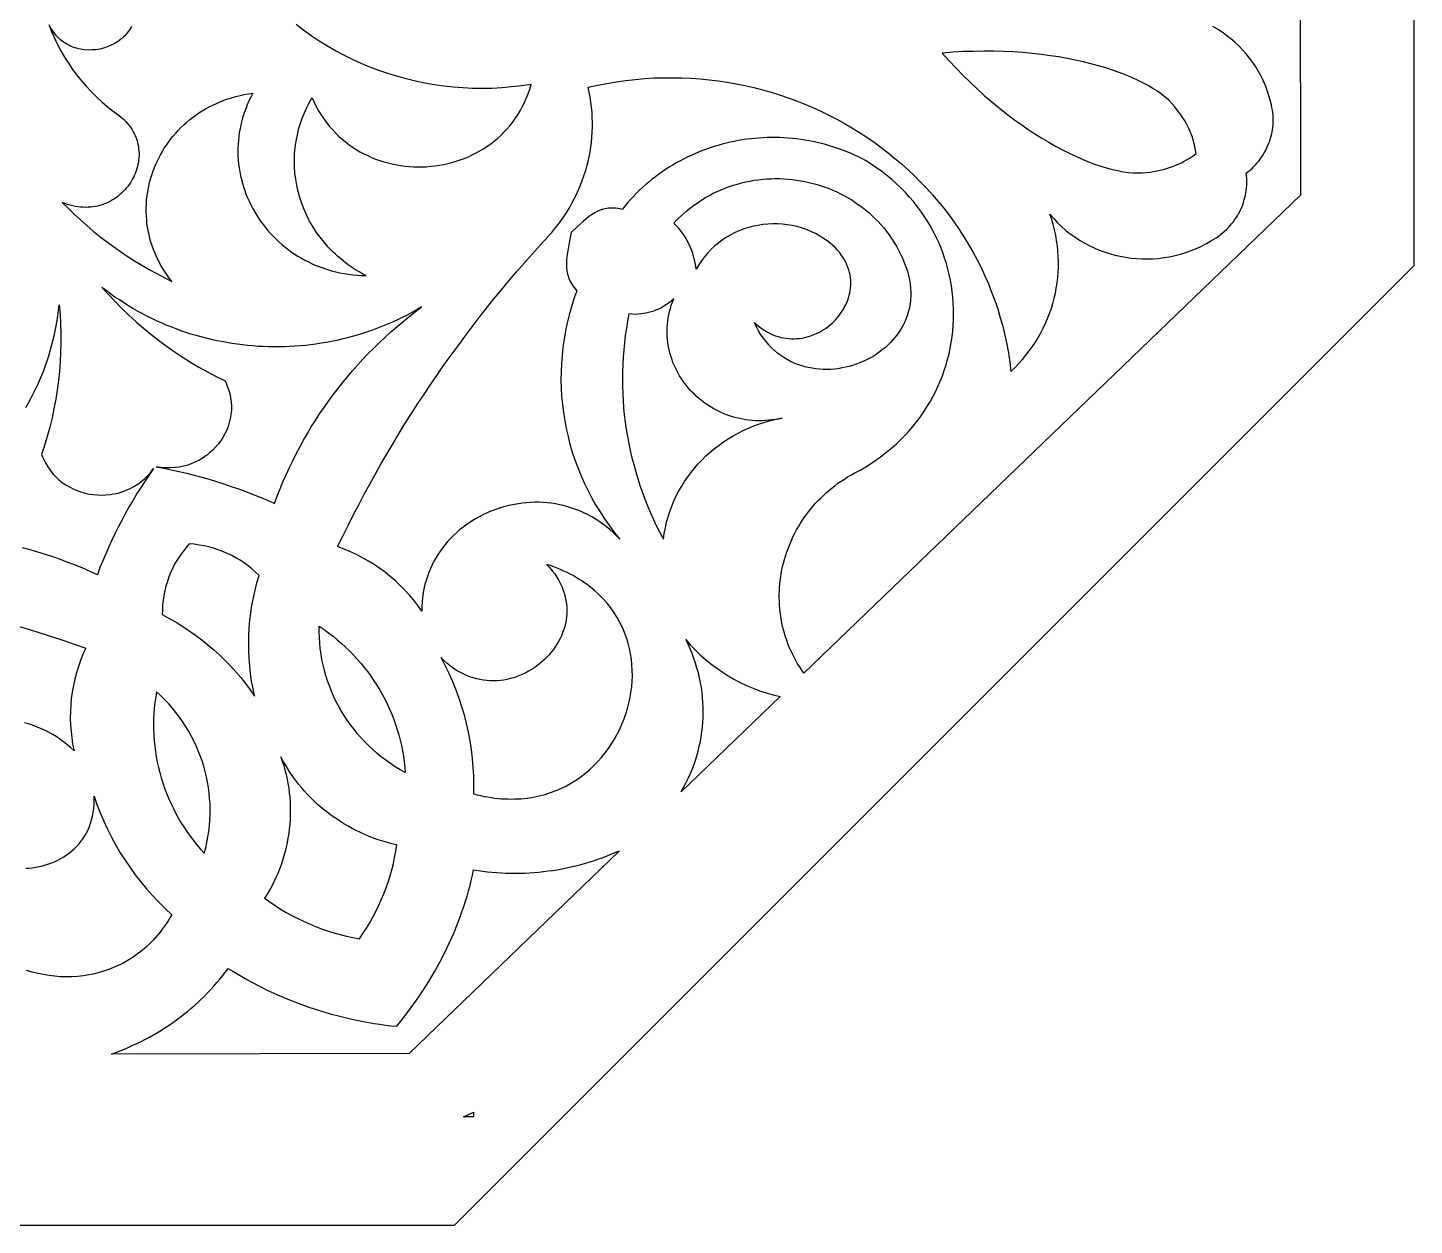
# Model space of a CAD drawing. Extents: x -118 to 118, y -118 to 119.
# Drawn here: x 18.2 to 118.2, y -117.8 to -31.4 of the extents above; entities that cross this region are included whole.
import ezdxf

# ---------------------------------------------------------------- set-up
doc = ezdxf.new("R2010")
doc.units = 0
doc.header["$MEASUREMENT"] = 0
doc.layers.get('0').update_dxf_attribs({"linetype": 'CONTINUOUS'})
doc.layers.add('LAYER_1', color=18, linetype='CONTINUOUS')

msp = doc.modelspace()

# ---------------------------------------------------------------- linework, layer by layer
msp.add_lwpolyline([(118.2, 49.32), (48.97, 118.54), (-48.93, 118.54), (-118.16, 49.32), (-118.16, -48.58), (-48.93, -117.81), (48.97, -117.81), (118.2, -48.58)], close=True)
at = {"layer": 'LAYER_1'}
for points in [[(109.91, 5.22), (110, -43.51), (74.17, -77.99), (74.02, -77.76), (73.87, -77.53), (73.72, -77.3), (73.59, -77.06), (73.46, -76.83), (73.34, -76.59), (73.23, -76.35), (73.12, -76.1), (73.02, -75.86), (72.93, -75.61), (72.85, -75.36), (72.77, -75.11), (72.7, -74.86), (72.64, -74.61), (72.59, -74.35), (72.54, -74.1), (72.5, -73.85), (72.47, -73.59), (72.44, -73.33), (72.42, -73.08), (72.41, -72.82), (72.4, -72.57), (72.4, -72.31), (72.41, -72.06), (72.42, -71.8), (72.44, -71.55), (72.47, -71.29), (72.5, -71.04), (72.54, -70.79), (72.59, -70.53), (72.64, -70.28), (72.7, -70.04), (72.77, -69.79), (72.84, -69.54), (72.92, -69.3), (73.01, -69.06), (73.1, -68.82), (73.2, -68.58), (73.3, -68.34), (73.41, -68.11), (73.53, -67.88), (73.65, -67.65), (73.78, -67.42), (73.91, -67.2), (74.05, -66.98), (74.2, -66.76), (74.35, -66.55), (74.51, -66.34), (74.68, -66.13), (74.85, -65.93), (75.02, -65.73), (75.2, -65.54), (75.39, -65.35), (75.58, -65.16), (75.78, -64.98), (75.98, -64.8), (76.19, -64.63), (76.41, -64.46), (76.63, -64.29), (76.86, -64.14), (77.09, -63.98), (77.32, -63.83), (77.56, -63.69), (77.81, -63.55), (78.24, -63.33), (78.65, -63.09), (79.04, -62.84), (79.43, -62.58), (79.8, -62.31), (80.16, -62.03), (80.51, -61.74), (80.84, -61.44), (81.16, -61.14), (81.47, -60.82), (81.77, -60.5), (82.05, -60.17), (82.32, -59.83), (82.58, -59.49), (82.82, -59.14), (83.05, -58.78), (83.27, -58.42), (83.47, -58.05), (83.66, -57.68), (83.84, -57.3), (84.01, -56.91), (84.16, -56.53), (84.3, -56.14), (84.43, -55.74), (84.54, -55.34), (84.64, -54.94), (84.73, -54.54), (84.8, -54.14), (84.86, -53.73), (84.91, -53.32), (84.94, -52.91), (84.96, -52.5), (84.97, -52.09), (84.97, -51.68), (84.95, -51.27), (84.92, -50.86), (84.87, -50.45), (84.81, -50.04), (84.74, -49.64), (84.66, -49.23), (84.56, -48.83), (84.45, -48.43), (84.32, -48.04), (84.19, -47.64), (84.04, -47.25), (83.87, -46.87), (83.69, -46.49), (83.5, -46.11), (83.3, -45.74), (83.08, -45.38), (82.85, -45.01), (82.61, -44.66), (82.35, -44.31), (82.08, -43.97), (81.79, -43.64), (81.49, -43.31), (81.18, -42.99), (80.85, -42.68), (80.52, -42.38), (80.16, -42.09), (79.8, -41.8), (79.42, -41.53), (79.03, -41.26), (78.62, -41.01), (78.34, -40.86), (78.06, -40.72), (77.77, -40.59), (77.49, -40.46), (77.2, -40.35), (76.91, -40.23), (76.62, -40.13), (76.32, -40.03), (76.03, -39.94), (75.74, -39.85), (75.44, -39.78), (75.14, -39.7), (74.84, -39.64), (74.54, -39.58), (74.24, -39.53), (73.94, -39.48), (73.64, -39.44), (73.34, -39.41), (73.04, -39.39), (72.74, -39.37), (72.44, -39.35), (72.14, -39.35), (71.84, -39.35), (71.53, -39.35), (71.23, -39.36), (70.93, -39.38), (70.64, -39.41), (70.34, -39.44), (70.04, -39.47), (69.74, -39.52), (69.45, -39.57), (69.15, -39.62), (68.86, -39.69), (68.57, -39.75), (68.28, -39.83), (67.99, -39.91), (67.71, -39.99), (67.42, -40.09), (67.14, -40.18), (66.86, -40.29), (66.58, -40.4), (66.3, -40.52), (66.03, -40.64), (65.76, -40.77), (65.49, -40.9), (65.23, -41.04), (64.96, -41.18), (64.71, -41.34), (64.45, -41.49), (64.2, -41.66), (63.95, -41.82), (63.7, -42), (63.46, -42.18), (63.22, -42.36), (62.98, -42.56), (62.75, -42.75), (62.53, -42.96), (62.3, -43.16), (62.08, -43.38), (61.87, -43.6), (61.66, -43.82), (61.45, -44.05), (61.25, -44.29), (61.06, -44.53), (60.9, -44.49), (60.76, -44.47), (60.61, -44.45), (60.47, -44.44), (60.34, -44.44), (60.2, -44.44), (60.08, -44.45), (59.95, -44.46), (59.83, -44.48), (59.71, -44.51), (59.48, -44.58), (59.27, -44.68), (59.05, -44.79), (58.85, -44.92), (58.64, -45.07), (58.44, -45.23), (58.24, -45.4), (57.82, -45.78), (57.38, -46.19), (57.27, -46.8), (57.16, -47.38), (57.12, -47.65), (57.08, -47.92), (57.06, -48.19), (57.05, -48.44), (57.05, -48.7), (57.08, -48.95), (57.13, -49.19), (57.16, -49.32), (57.2, -49.44), (57.25, -49.56), (57.3, -49.68), (57.36, -49.8), (57.43, -49.92), (57.51, -50.04), (57.6, -50.16), (57.69, -50.29), (57.8, -50.41), (57.59, -50.98), (57.41, -51.56), (57.25, -52.13), (57.1, -52.72), (56.98, -53.3), (56.88, -53.89), (56.79, -54.47), (56.73, -55.06), (56.68, -55.65), (56.66, -56.24), (56.65, -56.83), (56.67, -57.42), (56.7, -58.01), (56.75, -58.59), (56.83, -59.17), (56.92, -59.75), (57.03, -60.33), (57.16, -60.9), (57.3, -61.47), (57.47, -62.04), (57.65, -62.6), (57.86, -63.16), (58.08, -63.71), (58.32, -64.25), (58.58, -64.79), (58.86, -65.32), (59.15, -65.84), (59.47, -66.35), (59.8, -66.86), (60.15, -67.36), (60.52, -67.85), (60.9, -68.32), (60.66, -68.08), (60.42, -67.84), (60.17, -67.62), (59.91, -67.41), (59.65, -67.21), (59.39, -67.02), (59.12, -66.85), (58.84, -66.69), (58.57, -66.54), (58.29, -66.41), (58, -66.28), (57.72, -66.17), (57.43, -66.07), (57.14, -65.98), (56.84, -65.9), (56.55, -65.83), (56.25, -65.78), (55.95, -65.73), (55.66, -65.7), (55.36, -65.68), (55.06, -65.66), (54.76, -65.66), (54.46, -65.67), (54.17, -65.69), (53.87, -65.72), (53.58, -65.76), (53.29, -65.81), (53, -65.87), (52.71, -65.94), (52.43, -66.01), (52.14, -66.1), (51.87, -66.2), (51.59, -66.3), (51.32, -66.42), (51.06, -66.54), (50.79, -66.68), (50.54, -66.82), (50.29, -66.97), (50.04, -67.13), (49.8, -67.3), (49.57, -67.47), (49.34, -67.65), (49.12, -67.85), (48.91, -68.05), (48.7, -68.25), (48.5, -68.47), (48.31, -68.69), (48.13, -68.92), (47.96, -69.16), (47.79, -69.4), (47.64, -69.65), (47.49, -69.91), (47.36, -70.17), (47.23, -70.44), (47.12, -70.72), (47.02, -71.01), (46.92, -71.3), (46.84, -71.59), (46.77, -71.9), (46.72, -72.2), (46.67, -72.52), (46.64, -72.84), (46.62, -73.16), (46.61, -73.5), (46.33, -73.1), (46.04, -72.72), (45.73, -72.35), (45.4, -72), (45.06, -71.66), (44.71, -71.33), (44.34, -71.01), (43.97, -70.71), (43.58, -70.43), (43.17, -70.15), (42.76, -69.9), (42.34, -69.66), (41.9, -69.43), (41.46, -69.22), (41.01, -69.03), (40.54, -68.85), (40.91, -68.09), (41.29, -67.33), (41.67, -66.58), (42.06, -65.83), (42.45, -65.08), (42.86, -64.34), (43.27, -63.6), (43.68, -62.87), (44.11, -62.13), (44.54, -61.41), (44.98, -60.68), (45.42, -59.96), (45.87, -59.25), (46.33, -58.54), (46.8, -57.83), (47.27, -57.13), (47.75, -56.43), (48.23, -55.73), (48.73, -55.04), (49.23, -54.36), (49.73, -53.67), (50.24, -53), (50.76, -52.33), (51.29, -51.66), (51.82, -50.99), (52.36, -50.33), (52.9, -49.68), (53.45, -49.03), (54.01, -48.39), (54.58, -47.75), (55.15, -47.11), (55.72, -46.48), (55.73, -46.47), (55.98, -46.19), (56.21, -45.91), (56.44, -45.62), (56.66, -45.32), (56.87, -45.02), (57.07, -44.72), (57.26, -44.41), (57.44, -44.09), (57.61, -43.77), (57.77, -43.45), (57.92, -43.12), (58.06, -42.79), (58.19, -42.45), (58.31, -42.11), (58.42, -41.77), (58.52, -41.43), (58.61, -41.08), (58.68, -40.73), (58.75, -40.38), (58.8, -40.03), (58.85, -39.67), (58.88, -39.32), (58.91, -38.96), (58.92, -38.6), (58.92, -38.24), (58.91, -37.88), (58.89, -37.52), (58.85, -37.16), (58.81, -36.8), (58.76, -36.44), (58.69, -36.08), (58.61, -35.72), (59.29, -35.57), (59.97, -35.44), (60.65, -35.32), (61.33, -35.23), (62.01, -35.15), (62.69, -35.09), (63.36, -35.05), (64.03, -35.03), (64.7, -35.03), (65.37, -35.04), (66.03, -35.07), (66.69, -35.12), (67.34, -35.18), (68, -35.26), (68.64, -35.36), (69.29, -35.47), (69.92, -35.6), (70.56, -35.74), (71.18, -35.9), (71.81, -36.08), (72.42, -36.27), (73.03, -36.48), (73.63, -36.7), (74.23, -36.93), (74.82, -37.19), (75.4, -37.45), (75.97, -37.73), (76.54, -38.02), (77.09, -38.33), (77.64, -38.65), (78.18, -38.98), (78.71, -39.33), (79.23, -39.69), (79.75, -40.06), (80.25, -40.45), (80.74, -40.85), (81.22, -41.25), (81.69, -41.68), (82.14, -42.11), (82.59, -42.56), (83.03, -43.01), (83.45, -43.48), (83.86, -43.96), (84.26, -44.45), (84.64, -44.95), (85.01, -45.46), (85.37, -45.98), (85.72, -46.51), (86.05, -47.05), (86.36, -47.6), (86.66, -48.16), (86.95, -48.73), (87.22, -49.31), (87.48, -49.9), (87.71, -50.5), (87.94, -51.1), (88.15, -51.71), (88.34, -52.34), (88.51, -52.96), (88.67, -53.6), (88.8, -54.25), (88.93, -54.9), (89.03, -55.56), (89.11, -56.22), (89.4, -55.94), (89.68, -55.65), (89.94, -55.36), (90.19, -55.05), (90.43, -54.74), (90.66, -54.42), (90.87, -54.1), (91.07, -53.77), (91.26, -53.43), (91.44, -53.09), (91.6, -52.74), (91.75, -52.39), (91.89, -52.03), (92.02, -51.67), (92.13, -51.31), (92.22, -50.94), (92.31, -50.57), (92.38, -50.2), (92.44, -49.82), (92.48, -49.44), (92.51, -49.06), (92.53, -48.68), (92.53, -48.3), (92.52, -47.92), (92.5, -47.54), (92.46, -47.16), (92.4, -46.77), (92.34, -46.39), (92.25, -46.01), (92.16, -45.63), (92.05, -45.26), (91.92, -44.88), (92.19, -45.19), (92.47, -45.49), (92.76, -45.77), (93.07, -46.04), (93.38, -46.29), (93.71, -46.52), (94.04, -46.74), (94.39, -46.95), (94.74, -47.13), (95.1, -47.3), (95.46, -47.46), (95.83, -47.6), (96.21, -47.72), (96.59, -47.82), (96.98, -47.91), (97.37, -47.98), (97.76, -48.04), (98.16, -48.08), (98.56, -48.1), (98.95, -48.1), (99.35, -48.09), (99.75, -48.06), (100.15, -48.01), (100.54, -47.94), (100.94, -47.86), (101.33, -47.76), (101.72, -47.64), (102.1, -47.5), (102.48, -47.35), (102.85, -47.17), (103.22, -46.98), (103.58, -46.77), (103.75, -46.68), (103.91, -46.57), (104.07, -46.46), (104.22, -46.35), (104.37, -46.23), (104.51, -46.11), (104.65, -45.99), (104.78, -45.86), (104.9, -45.72), (105.02, -45.58), (105.13, -45.44), (105.24, -45.29), (105.34, -45.15), (105.44, -44.99), (105.53, -44.84), (105.61, -44.68), (105.69, -44.52), (105.76, -44.36), (105.83, -44.19), (105.88, -44.02), (105.94, -43.85), (105.98, -43.68), (106.02, -43.51), (106.05, -43.34), (106.08, -43.16), (106.1, -42.99), (106.11, -42.81), (106.12, -42.63), (106.12, -42.45), (106.11, -42.27), (106.1, -42.1), (106.08, -41.92), (106.22, -41.8), (106.36, -41.69), (106.5, -41.57), (106.63, -41.44), (106.75, -41.31), (106.87, -41.18), (106.98, -41.04), (107.09, -40.9), (107.19, -40.75), (107.29, -40.6), (107.38, -40.45), (107.47, -40.3), (107.55, -40.14), (107.62, -39.98), (107.69, -39.81), (107.75, -39.65), (107.81, -39.48), (107.86, -39.31), (107.9, -39.14), (107.94, -38.97), (107.97, -38.79), (107.99, -38.62), (108.01, -38.44), (108.02, -38.26), (108.02, -38.08), (108.02, -37.9), (108.01, -37.72), (107.99, -37.54), (107.97, -37.36), (107.93, -37.17), (107.89, -36.99), (107.85, -36.81), (107.74, -36.42), (107.62, -36.03), (107.49, -35.66), (107.33, -35.29), (107.16, -34.93), (106.97, -34.59), (106.77, -34.25), (106.55, -33.93), (106.32, -33.61), (106.07, -33.31), (105.81, -33.02), (105.54, -32.74), (105.25, -32.47), (104.96, -32.22), (104.65, -31.98), (104.33, -31.75), (104, -31.54), (103.66, -31.34)], [(19.72, -31.2), (19.91, -31.69), (20.12, -32.17), (20.34, -32.64), (20.58, -33.1), (20.84, -33.55), (21.12, -33.99), (21.42, -34.43), (21.73, -34.85), (22.06, -35.25), (22.4, -35.65), (22.76, -36.03), (23.14, -36.41), (23.53, -36.76), (23.93, -37.11), (24.35, -37.44), (24.78, -37.75), (24.94, -37.88), (25.09, -38.02), (25.23, -38.16), (25.36, -38.3), (25.48, -38.45), (25.59, -38.59), (25.69, -38.74), (25.78, -38.89), (25.86, -39.05), (25.93, -39.2), (26, -39.36), (26.05, -39.52), (26.1, -39.68), (26.14, -39.84), (26.17, -40), (26.19, -40.16), (26.21, -40.32), (26.22, -40.48), (26.22, -40.64), (26.21, -40.8), (26.19, -40.96), (26.17, -41.12), (26.14, -41.28), (26.11, -41.44), (26.06, -41.59), (26.01, -41.74), (25.96, -41.89), (25.9, -42.04), (25.83, -42.19), (25.75, -42.33), (25.67, -42.47), (25.59, -42.61), (25.5, -42.74), (25.4, -42.87), (25.3, -43), (25.19, -43.12), (25.08, -43.24), (24.96, -43.35), (24.84, -43.46), (24.71, -43.57), (24.58, -43.66), (24.45, -43.76), (24.31, -43.85), (24.16, -43.93), (24.02, -44), (23.87, -44.07), (23.71, -44.14), (23.55, -44.2), (23.39, -44.25), (23.23, -44.29), (23.06, -44.32), (22.89, -44.35), (22.72, -44.37), (22.54, -44.38), (22.36, -44.39), (22.18, -44.38), (22, -44.37), (21.82, -44.35), (21.63, -44.32), (21.44, -44.28), (21.25, -44.23), (21.06, -44.17), (20.87, -44.1), (20.68, -44.02), (21.11, -44.45), (21.54, -44.88), (21.99, -45.29), (22.45, -45.7), (22.92, -46.09), (23.39, -46.48), (23.87, -46.85), (24.37, -47.21), (24.87, -47.56), (25.37, -47.91), (25.89, -48.24), (26.42, -48.56), (26.95, -48.87), (27.49, -49.16), (28.03, -49.45), (28.59, -49.72), (28.4, -49.48), (28.22, -49.23), (28.05, -48.98), (27.89, -48.73), (27.74, -48.47), (27.61, -48.21), (27.48, -47.95), (27.37, -47.69), (27.26, -47.43), (27.16, -47.16), (27.08, -46.89), (27, -46.62), (26.94, -46.35), (26.88, -46.08), (26.83, -45.81), (26.79, -45.54), (26.77, -45.27), (26.75, -45), (26.74, -44.73), (26.74, -44.46), (26.75, -44.19), (26.76, -43.92), (26.79, -43.65), (26.83, -43.38), (26.87, -43.12), (26.92, -42.85), (26.98, -42.59), (27.05, -42.33), (27.13, -42.07), (27.22, -41.82), (27.31, -41.57), (27.41, -41.32), (27.52, -41.07), (27.64, -40.83), (27.77, -40.59), (27.9, -40.35), (28.04, -40.12), (28.19, -39.9), (28.35, -39.67), (28.51, -39.45), (28.69, -39.24), (28.86, -39.03), (29.05, -38.83), (29.24, -38.63), (29.44, -38.44), (29.65, -38.26), (29.86, -38.08), (30.08, -37.9), (30.31, -37.73), (30.54, -37.57), (30.78, -37.42), (31.02, -37.27), (31.27, -37.14), (31.53, -37), (31.8, -36.88), (32.07, -36.76), (32.34, -36.66), (32.62, -36.56), (32.91, -36.47), (33.2, -36.38), (33.5, -36.31), (33.8, -36.25), (34.11, -36.19), (34.43, -36.15), (34.28, -36.43), (34.14, -36.71), (34.02, -36.99), (33.91, -37.28), (33.8, -37.56), (33.71, -37.85), (33.63, -38.13), (33.56, -38.42), (33.5, -38.71), (33.45, -38.99), (33.41, -39.28), (33.38, -39.57), (33.36, -39.85), (33.35, -40.14), (33.34, -40.42), (33.35, -40.7), (33.37, -40.99), (33.4, -41.27), (33.43, -41.54), (33.48, -41.82), (33.53, -42.1), (33.6, -42.37), (33.67, -42.64), (33.75, -42.91), (33.84, -43.17), (33.93, -43.43), (34.04, -43.69), (34.15, -43.94), (34.27, -44.2), (34.4, -44.44), (34.54, -44.69), (34.68, -44.93), (34.84, -45.16), (34.99, -45.39), (35.16, -45.62), (35.33, -45.84), (35.51, -46.06), (35.7, -46.27), (35.9, -46.47), (36.1, -46.67), (36.3, -46.87), (36.52, -47.06), (36.74, -47.24), (36.96, -47.41), (37.2, -47.58), (37.43, -47.75), (37.68, -47.9), (37.93, -48.05), (38.18, -48.19), (38.44, -48.32), (38.71, -48.45), (38.98, -48.57), (39.26, -48.68), (39.54, -48.78), (39.82, -48.87), (40.11, -48.96), (40.41, -49.03), (40.71, -49.1), (41.01, -49.16), (41.32, -49.21), (41.63, -49.25), (41.95, -49.28), (42.27, -49.3), (42.59, -49.3), (42.37, -49.19), (42.15, -49.06), (41.93, -48.94), (41.72, -48.81), (41.52, -48.67), (41.31, -48.53), (41.12, -48.38), (40.93, -48.24), (40.74, -48.08), (40.56, -47.92), (40.38, -47.76), (40.2, -47.6), (39.87, -47.26), (39.56, -46.9), (39.27, -46.54), (39, -46.16), (38.75, -45.77), (38.52, -45.37), (38.31, -44.96), (38.12, -44.54), (37.96, -44.11), (37.82, -43.68), (37.69, -43.24), (37.59, -42.79), (37.52, -42.34), (37.46, -41.89), (37.43, -41.43), (37.43, -40.97), (37.44, -40.52), (37.48, -40.06), (37.55, -39.6), (37.64, -39.14), (37.69, -38.91), (37.75, -38.68), (37.82, -38.46), (37.89, -38.23), (37.97, -38.01), (38.05, -37.78), (38.15, -37.56), (38.24, -37.34), (38.35, -37.12), (38.46, -36.9), (38.58, -36.68), (38.7, -36.47), (38.85, -36.8), (39, -37.11), (39.17, -37.42), (39.35, -37.71), (39.54, -37.99), (39.74, -38.27), (39.94, -38.53), (40.16, -38.77), (40.38, -39.01), (40.61, -39.24), (40.85, -39.45), (41.1, -39.66), (41.35, -39.85), (41.61, -40.03), (41.88, -40.21), (42.15, -40.37), (42.43, -40.51), (42.71, -40.65), (42.99, -40.78), (43.28, -40.9), (43.58, -41), (43.88, -41.1), (44.18, -41.18), (44.48, -41.25), (44.78, -41.31), (45.09, -41.37), (45.4, -41.41), (45.71, -41.43), (46.02, -41.45), (46.33, -41.46), (46.64, -41.46), (46.96, -41.45), (47.27, -41.42), (47.57, -41.39), (47.88, -41.34), (48.19, -41.29), (48.49, -41.22), (48.79, -41.14), (49.09, -41.06), (49.39, -40.96), (49.68, -40.85), (49.97, -40.73), (50.25, -40.6), (50.53, -40.46), (50.8, -40.31), (51.07, -40.15), (51.33, -39.98), (51.58, -39.8), (51.83, -39.61), (52.07, -39.41), (52.31, -39.2), (52.53, -38.97), (52.75, -38.74), (52.96, -38.5), (53.16, -38.25), (53.35, -37.98), (53.53, -37.71), (53.7, -37.43), (53.86, -37.13), (54.01, -36.83), (54.15, -36.52), (54.28, -36.2), (54.4, -35.86), (54.5, -35.52), (53.8, -35.62), (53.09, -35.7), (52.39, -35.76), (51.68, -35.8), (50.98, -35.81), (50.28, -35.8), (49.58, -35.77), (48.89, -35.71), (48.2, -35.63), (47.51, -35.54), (46.83, -35.42), (46.15, -35.28), (45.48, -35.12), (44.82, -34.93), (44.16, -34.73), (43.51, -34.51), (42.87, -34.26), (42.23, -34), (41.61, -33.72), (40.99, -33.41), (40.39, -33.09), (39.8, -32.75), (39.21, -32.39), (38.64, -32.01), (38.08, -31.61), (37.54, -31.19)], [(25.68, -31.33), (25.61, -31.45), (25.53, -31.57), (25.45, -31.68), (25.37, -31.79), (25.28, -31.9), (25.19, -32), (25.09, -32.09), (24.88, -32.27), (24.66, -32.44), (24.42, -32.58), (24.17, -32.71), (23.92, -32.81), (23.65, -32.9), (23.38, -32.96), (23.1, -33.01), (22.83, -33.03), (22.55, -33.04), (22.27, -33.02), (21.99, -32.97), (21.85, -32.94), (21.72, -32.91), (21.58, -32.87), (21.45, -32.82), (21.32, -32.77), (21.19, -32.71), (21.06, -32.64), (20.94, -32.57), (20.82, -32.49), (20.7, -32.41), (20.58, -32.31), (20.47, -32.22), (20.36, -32.11), (20.26, -32), (20.16, -31.88), (20.06, -31.76), (19.97, -31.63), (19.88, -31.49), (19.8, -31.35)], [(18.06, -58.81), (18.25, -58.49), (18.42, -58.16), (18.59, -57.84), (18.75, -57.5), (18.91, -57.17), (19.06, -56.83), (19.2, -56.49), (19.34, -56.15), (19.47, -55.8), (19.59, -55.45), (19.7, -55.09), (19.81, -54.74), (19.91, -54.38), (20.01, -54.02), (20.09, -53.66), (20.17, -53.29), (20.25, -52.92), (20.31, -52.55), (20.37, -52.18), (20.42, -51.8), (20.46, -51.42), (20.52, -52.11), (20.55, -52.79), (20.58, -53.47), (20.58, -54.16), (20.56, -54.84), (20.53, -55.52), (20.47, -56.2), (20.4, -56.88), (20.31, -57.56), (20.21, -58.23), (20.08, -58.9), (19.94, -59.57), (19.78, -60.24), (19.6, -60.9), (19.41, -61.56), (19.19, -62.22), (19.25, -62.37), (19.32, -62.53), (19.46, -62.82), (19.63, -63.1), (19.81, -63.35), (20.01, -63.6), (20.22, -63.82), (20.44, -64.03), (20.68, -64.22), (20.93, -64.4), (21.19, -64.55), (21.46, -64.69), (21.74, -64.81), (22.03, -64.91), (22.32, -64.99), (22.61, -65.06), (22.91, -65.1), (23.21, -65.13), (23.51, -65.14), (23.82, -65.13), (24.12, -65.1), (24.42, -65.05), (24.72, -64.99), (25.01, -64.9), (25.3, -64.79), (25.58, -64.67), (25.85, -64.52), (26.12, -64.35), (26.37, -64.17), (26.61, -63.96), (26.85, -63.73), (27.06, -63.48), (27.17, -63.35), (27.27, -63.21), (26.96, -63.66), (26.65, -64.12), (26.36, -64.57), (26.07, -65.03), (25.79, -65.5), (25.51, -65.97), (25.25, -66.44), (24.99, -66.92), (24.74, -67.4), (24.5, -67.89), (24.26, -68.38), (24.04, -68.87), (23.82, -69.37), (23.61, -69.87), (23.4, -70.37), (23.21, -70.88), (22.69, -70.64), (22.16, -70.41), (21.63, -70.2), (21.09, -69.99), (20.55, -69.79), (20.01, -69.6), (19.47, -69.42), (18.92, -69.25), (18.37, -69.09), (17.82, -68.94)], [(17.41, -74.57), (18.24, -74.82), (19.07, -75.07), (19.9, -75.34), (20.72, -75.61), (21.55, -75.89), (22.37, -76.17), (22.17, -76.61), (22, -77.06), (21.84, -77.51), (21.7, -77.96), (21.58, -78.42), (21.48, -78.88), (21.4, -79.35), (21.33, -79.81), (21.29, -80.28), (21.27, -80.75), (21.26, -81.23), (21.27, -81.7), (21.31, -82.17), (21.36, -82.64), (21.43, -83.11), (21.53, -83.58), (21.28, -83.35), (21.02, -83.13), (20.76, -82.93), (20.5, -82.74), (20.23, -82.56), (19.96, -82.39), (19.68, -82.24), (19.4, -82.1), (19.12, -81.97), (18.83, -81.85), (18.54, -81.74), (18.25, -81.65), (17.96, -81.57)], [(18.05, -92.06), (18.29, -92.04), (18.54, -92.02), (18.77, -91.98), (19.01, -91.94), (19.25, -91.88), (19.48, -91.82), (19.71, -91.75), (19.93, -91.66), (20.16, -91.57), (20.37, -91.47), (20.58, -91.36), (20.79, -91.23), (20.99, -91.1), (21.18, -90.96), (21.37, -90.81), (21.54, -90.66), (21.71, -90.49), (21.87, -90.31), (22.03, -90.12), (22.17, -89.93), (22.3, -89.72), (22.42, -89.51), (22.54, -89.28), (22.64, -89.05), (22.72, -88.81), (22.8, -88.56), (22.86, -88.3), (22.91, -88.03), (22.95, -87.75), (22.97, -87.46), (22.98, -87.17), (22.97, -86.86), (23.18, -87.47), (23.42, -88.07), (23.67, -88.66), (23.94, -89.24), (24.23, -89.82), (24.54, -90.38), (24.86, -90.94), (25.21, -91.48), (25.57, -92.01), (25.95, -92.53), (26.35, -93.04), (26.76, -93.54), (27.19, -94.03), (27.64, -94.5), (28.11, -94.96), (28.59, -95.41), (28.45, -95.63), (28.32, -95.85), (28.18, -96.06), (28.04, -96.26), (27.89, -96.46), (27.74, -96.66), (27.59, -96.84), (27.43, -97.02), (27.28, -97.2), (27.11, -97.37), (26.95, -97.53), (26.78, -97.69), (26.44, -97.99), (26.09, -98.26), (25.73, -98.51), (25.36, -98.74), (24.99, -98.95), (24.6, -99.13), (24.21, -99.3), (23.82, -99.44), (23.42, -99.56), (23.02, -99.67), (22.61, -99.75), (22.2, -99.81), (21.79, -99.86), (21.38, -99.88), (20.96, -99.89), (20.55, -99.88), (20.14, -99.85), (19.73, -99.8), (19.32, -99.73), (18.91, -99.65), (18.51, -99.55), (18.11, -99.44)]]:
    msp.add_lwpolyline(points, dxfattribs=at)
for points in [[(84.15, -33.25), (84.65, -33.81), (85.15, -34.35), (85.66, -34.87), (86.18, -35.37), (86.69, -35.86), (87.21, -36.33), (87.73, -36.77), (88.25, -37.2), (88.77, -37.62), (89.29, -38.01), (89.81, -38.38), (90.32, -38.74), (90.83, -39.07), (91.34, -39.39), (91.84, -39.69), (92.33, -39.97), (92.82, -40.23), (93.31, -40.48), (93.78, -40.7), (94.24, -40.91), (94.7, -41.09), (95.14, -41.26), (95.58, -41.41), (96, -41.53), (96.41, -41.64), (96.81, -41.73), (97.19, -41.81), (97.56, -41.86), (97.91, -41.89), (98.25, -41.9), (98.56, -41.9), (98.86, -41.87), (99.13, -41.84), (99.39, -41.8), (99.63, -41.75), (99.87, -41.7), (100.11, -41.65), (100.33, -41.58), (100.55, -41.51), (100.77, -41.44), (100.98, -41.35), (101.19, -41.26), (101.4, -41.16), (101.61, -41.05), (101.82, -40.93), (102.03, -40.8), (102.25, -40.66), (102.46, -40.5), (102.42, -40.25), (102.37, -40.01), (102.32, -39.77), (102.26, -39.54), (102.19, -39.32), (102.11, -39.11), (102.03, -38.9), (101.94, -38.7), (101.84, -38.49), (101.74, -38.3), (101.62, -38.1), (101.49, -37.9), (101.36, -37.7), (101.22, -37.51), (100.9, -37.1), (100.71, -36.88), (100.49, -36.66), (100.24, -36.44), (99.97, -36.22), (99.67, -36.01), (99.34, -35.8), (99, -35.6), (98.63, -35.4), (98.23, -35.2), (97.82, -35.02), (97.38, -34.83), (96.92, -34.66), (96.44, -34.49), (95.94, -34.32), (95.42, -34.17), (94.88, -34.02), (94.33, -33.89), (93.75, -33.76), (93.16, -33.64), (92.55, -33.53), (91.93, -33.44), (91.29, -33.35), (90.63, -33.28), (89.96, -33.22), (89.28, -33.17), (88.58, -33.14), (87.87, -33.12), (87.15, -33.12), (86.41, -33.13), (85.67, -33.15), (84.91, -33.19)], [(76.24, -47.1), (75.95, -46.86), (75.64, -46.65), (75.33, -46.45), (75.01, -46.28), (74.68, -46.12), (74.35, -45.99), (74.01, -45.87), (73.67, -45.77), (73.32, -45.69), (72.97, -45.64), (72.62, -45.6), (72.27, -45.58), (71.92, -45.57), (71.57, -45.59), (71.22, -45.62), (70.88, -45.68), (70.53, -45.75), (70.2, -45.83), (69.86, -45.94), (69.54, -46.06), (69.22, -46.2), (68.91, -46.36), (68.6, -46.54), (68.31, -46.73), (68.03, -46.94), (67.75, -47.16), (67.49, -47.4), (67.25, -47.66), (67.01, -47.94), (66.79, -48.23), (66.59, -48.53), (66.4, -48.85), (66.37, -48.62), (66.33, -48.39), (66.28, -48.16), (66.22, -47.93), (66.15, -47.71), (66.08, -47.49), (65.99, -47.27), (65.89, -47.06), (65.78, -46.85), (65.67, -46.64), (65.55, -46.44), (65.41, -46.25), (65.27, -46.06), (65.12, -45.87), (64.97, -45.69), (64.8, -45.52), (65.03, -45.27), (65.27, -45.04), (65.51, -44.82), (65.76, -44.6), (66.02, -44.4), (66.28, -44.2), (66.54, -44.02), (66.81, -43.84), (67.08, -43.68), (67.36, -43.52), (67.64, -43.37), (67.92, -43.24), (68.21, -43.11), (68.5, -42.99), (68.79, -42.88), (69.08, -42.79), (69.38, -42.7), (69.68, -42.62), (69.98, -42.55), (70.28, -42.49), (70.59, -42.43), (70.89, -42.39), (71.2, -42.36), (71.5, -42.33), (71.81, -42.32), (72.11, -42.31), (72.42, -42.31), (72.72, -42.32), (73.03, -42.35), (73.33, -42.37), (73.64, -42.41), (73.94, -42.46), (74.24, -42.52), (74.53, -42.58), (74.83, -42.65), (75.12, -42.73), (75.41, -42.83), (75.7, -42.92), (75.99, -43.03), (76.27, -43.15), (76.55, -43.27), (76.82, -43.4), (77.09, -43.54), (77.36, -43.69), (77.62, -43.85), (77.88, -44.02), (78.13, -44.19), (78.37, -44.37), (78.62, -44.56), (78.85, -44.76), (79.08, -44.97), (79.3, -45.18), (79.52, -45.4), (79.73, -45.63), (79.93, -45.87), (80.13, -46.12), (80.32, -46.37), (80.5, -46.63), (80.67, -46.9), (80.84, -47.18), (80.99, -47.46), (81.14, -47.75), (81.28, -48.05), (81.41, -48.36), (81.53, -48.68), (81.64, -48.99), (81.72, -49.3), (81.79, -49.61), (81.83, -49.91), (81.86, -50.21), (81.88, -50.5), (81.88, -50.79), (81.86, -51.07), (81.83, -51.34), (81.78, -51.61), (81.72, -51.88), (81.64, -52.14), (81.55, -52.39), (81.45, -52.63), (81.33, -52.87), (81.21, -53.1), (81.07, -53.32), (80.92, -53.54), (80.76, -53.75), (80.59, -53.95), (80.41, -54.14), (80.22, -54.33), (80.03, -54.51), (79.82, -54.67), (79.61, -54.83), (79.39, -54.99), (79.16, -55.13), (78.93, -55.26), (78.69, -55.39), (78.45, -55.5), (78.2, -55.6), (77.95, -55.7), (77.69, -55.78), (77.43, -55.86), (77.17, -55.92), (76.9, -55.97), (76.64, -56.02), (76.37, -56.05), (76.1, -56.07), (75.83, -56.08), (75.56, -56.07), (75.29, -56.06), (75.02, -56.03), (74.76, -55.99), (74.49, -55.94), (74.23, -55.88), (73.97, -55.8), (73.71, -55.71), (73.46, -55.61), (73.21, -55.49), (72.97, -55.36), (72.73, -55.22), (72.5, -55.06), (72.27, -54.89), (72.05, -54.71), (71.84, -54.51), (71.64, -54.3), (71.44, -54.07), (71.25, -53.82), (71.07, -53.57), (70.91, -53.29), (70.75, -53), (70.6, -52.7), (70.78, -52.86), (70.97, -53.01), (71.16, -53.15), (71.35, -53.27), (71.54, -53.38), (71.73, -53.48), (71.92, -53.57), (72.12, -53.64), (72.31, -53.71), (72.51, -53.76), (72.7, -53.8), (72.9, -53.83), (73.09, -53.85), (73.29, -53.86), (73.48, -53.86), (73.67, -53.85), (73.86, -53.84), (74.05, -53.81), (74.23, -53.77), (74.42, -53.73), (74.6, -53.67), (74.77, -53.61), (74.95, -53.54), (75.12, -53.46), (75.29, -53.38), (75.45, -53.29), (75.61, -53.19), (75.77, -53.09), (75.92, -52.97), (76.06, -52.86), (76.2, -52.73), (76.34, -52.61), (76.47, -52.47), (76.59, -52.33), (76.71, -52.19), (76.82, -52.04), (76.92, -51.89), (77.02, -51.73), (77.11, -51.57), (77.19, -51.41), (77.27, -51.24), (77.33, -51.07), (77.39, -50.9), (77.44, -50.72), (77.48, -50.55), (77.52, -50.37), (77.54, -50.19), (77.55, -50), (77.55, -49.82), (77.55, -49.64), (77.53, -49.45), (77.5, -49.26), (77.46, -49.08), (77.41, -48.89), (77.35, -48.71), (77.28, -48.52), (77.19, -48.34), (77.1, -48.16), (76.99, -47.97), (76.86, -47.8), (76.73, -47.62), (76.58, -47.44), (76.42, -47.27)], [(23.54, -50.16), (24.01, -50.67), (24.49, -51.18), (24.98, -51.68), (25.48, -52.16), (26, -52.63), (26.53, -53.09), (27.07, -53.53), (27.62, -53.96), (28.18, -54.38), (28.76, -54.78), (29.34, -55.17), (29.94, -55.54), (30.54, -55.9), (31.16, -56.25), (31.78, -56.58), (32.42, -56.9), (32.49, -57.05), (32.56, -57.2), (32.67, -57.51), (32.76, -57.81), (32.82, -58.12), (32.86, -58.43), (32.88, -58.73), (32.88, -59.03), (32.85, -59.33), (32.8, -59.62), (32.73, -59.9), (32.64, -60.19), (32.54, -60.46), (32.41, -60.72), (32.27, -60.98), (32.11, -61.23), (31.93, -61.46), (31.74, -61.69), (31.53, -61.9), (31.31, -62.1), (31.08, -62.29), (30.83, -62.46), (30.57, -62.61), (30.3, -62.75), (30.02, -62.87), (29.73, -62.97), (29.43, -63.05), (29.12, -63.12), (28.8, -63.16), (28.47, -63.18), (28.14, -63.18), (27.8, -63.15), (27.63, -63.13), (27.46, -63.1), (28.01, -63.2), (28.56, -63.32), (29.11, -63.44), (29.65, -63.56), (30.2, -63.7), (30.74, -63.85), (31.28, -64), (31.81, -64.16), (32.34, -64.33), (32.87, -64.51), (33.4, -64.69), (33.93, -64.89), (34.45, -65.09), (34.96, -65.3), (35.48, -65.51), (35.99, -65.74), (36.18, -65.21), (36.39, -64.69), (36.6, -64.18), (36.82, -63.67), (37.06, -63.16), (37.3, -62.66), (37.55, -62.16), (37.81, -61.67), (38.08, -61.18), (38.36, -60.7), (38.64, -60.22), (38.94, -59.75), (39.24, -59.28), (39.56, -58.82), (39.88, -58.36), (40.21, -57.91), (40.55, -57.47), (40.9, -57.03), (41.25, -56.6), (41.61, -56.17), (41.99, -55.75), (42.37, -55.34), (42.75, -54.93), (43.15, -54.53), (43.55, -54.14), (43.96, -53.75), (44.38, -53.37), (44.81, -52.99), (45.24, -52.63), (45.68, -52.27), (46.13, -51.92), (46.58, -51.57), (46.24, -51.77), (45.9, -51.96), (45.55, -52.15), (45.2, -52.32), (44.85, -52.49), (44.5, -52.66), (44.14, -52.81), (43.78, -52.96), (43.42, -53.1), (43.06, -53.24), (42.7, -53.36), (42.33, -53.48), (41.96, -53.6), (41.59, -53.7), (41.22, -53.8), (40.85, -53.89), (40.48, -53.98), (40.1, -54.06), (39.73, -54.13), (39.35, -54.19), (38.97, -54.25), (38.6, -54.3), (38.22, -54.34), (37.84, -54.37), (37.46, -54.4), (37.08, -54.42), (36.7, -54.44), (36.32, -54.45), (35.94, -54.45), (35.56, -54.44), (35.18, -54.43), (34.8, -54.41), (34.42, -54.38), (34.05, -54.34), (33.67, -54.3), (33.29, -54.26), (32.92, -54.2), (32.54, -54.14), (32.17, -54.07), (31.8, -54), (31.43, -53.91), (31.06, -53.82), (30.69, -53.73), (30.33, -53.63), (29.96, -53.52), (29.6, -53.4), (29.24, -53.28), (28.89, -53.15), (28.53, -53.01), (28.18, -52.87), (27.83, -52.72), (27.48, -52.56), (27.13, -52.4), (26.79, -52.23), (26.45, -52.05), (26.11, -51.87), (25.78, -51.67), (25.45, -51.48), (25.12, -51.27), (24.8, -51.06), (24.48, -50.85), (24.16, -50.62), (23.85, -50.39)], [(64.78, -50.99), (64.62, -51.13), (64.45, -51.27), (64.27, -51.4), (64.08, -51.52), (63.89, -51.63), (63.69, -51.72), (63.49, -51.81), (63.28, -51.89), (63.07, -51.95), (62.86, -52), (62.64, -52.04), (62.43, -52.07), (62.21, -52.09), (61.99, -52.1), (61.77, -52.09), (61.55, -52.07), (61.45, -52.59), (61.37, -53.11), (61.29, -53.63), (61.23, -54.15), (61.18, -54.67), (61.14, -55.19), (61.11, -55.71), (61.09, -56.24), (61.08, -56.76), (61.09, -57.28), (61.11, -57.8), (61.13, -58.32), (61.17, -58.84), (61.22, -59.36), (61.29, -59.88), (61.36, -60.39), (61.45, -60.91), (61.54, -61.42), (61.65, -61.93), (61.77, -62.44), (61.9, -62.94), (62.04, -63.45), (62.19, -63.95), (62.35, -64.45), (62.52, -64.94), (62.71, -65.43), (62.9, -65.92), (63.11, -66.41), (63.33, -66.89), (63.55, -67.37), (63.79, -67.84), (64.04, -68.31), (64.1, -67.9), (64.18, -67.5), (64.27, -67.1), (64.38, -66.71), (64.51, -66.32), (64.65, -65.94), (64.8, -65.57), (64.97, -65.2), (65.16, -64.84), (65.36, -64.5), (65.57, -64.16), (65.79, -63.82), (66.03, -63.5), (66.29, -63.19), (66.55, -62.89), (66.83, -62.59), (67.11, -62.31), (67.41, -62.04), (67.72, -61.78), (68.05, -61.53), (68.38, -61.29), (68.72, -61.07), (69.07, -60.86), (69.43, -60.66), (69.8, -60.48), (70.18, -60.3), (70.56, -60.15), (70.96, -60), (71.36, -59.88), (71.77, -59.76), (72.19, -59.67), (72.61, -59.58), (72.36, -59.64), (72.12, -59.68), (71.87, -59.72), (71.63, -59.74), (71.39, -59.76), (71.15, -59.77), (70.91, -59.77), (70.68, -59.77), (70.44, -59.75), (70.21, -59.73), (69.98, -59.7), (69.76, -59.66), (69.54, -59.62), (69.31, -59.56), (69.1, -59.51), (68.88, -59.44), (68.67, -59.37), (68.46, -59.29), (68.26, -59.2), (68.06, -59.11), (67.86, -59.01), (67.67, -58.91), (67.48, -58.8), (67.29, -58.68), (67.11, -58.56), (66.94, -58.43), (66.76, -58.3), (66.6, -58.16), (66.43, -58.02), (66.28, -57.87), (66.12, -57.72), (65.98, -57.56), (65.83, -57.4), (65.7, -57.24), (65.57, -57.07), (65.44, -56.89), (65.32, -56.71), (65.21, -56.53), (65.1, -56.35), (65, -56.16), (64.9, -55.97), (64.81, -55.77), (64.73, -55.58), (64.66, -55.38), (64.59, -55.17), (64.53, -54.97), (64.47, -54.76), (64.43, -54.55), (64.39, -54.33), (64.36, -54.12), (64.33, -53.9), (64.32, -53.68), (64.31, -53.46), (64.31, -53.24), (64.32, -53.02), (64.33, -52.8), (64.36, -52.57), (64.39, -52.35), (64.43, -52.12), (64.48, -51.89), (64.54, -51.67), (64.61, -51.44), (64.69, -51.21)], [(29.84, -68.65), (29.61, -68.92), (29.39, -69.2), (29.18, -69.49), (28.99, -69.78), (28.81, -70.08), (28.65, -70.39), (28.5, -70.71), (28.37, -71.03), (28.26, -71.36), (28.16, -71.69), (28.07, -72.03), (28, -72.37), (27.95, -72.71), (27.91, -73.06), (27.9, -73.41), (27.89, -73.76), (28.4, -74.03), (28.89, -74.31), (29.37, -74.61), (29.84, -74.92), (30.3, -75.24), (30.75, -75.58), (31.18, -75.93), (31.61, -76.3), (32.02, -76.67), (32.42, -77.06), (32.81, -77.46), (33.19, -77.88), (33.55, -78.3), (33.9, -78.74), (34.23, -79.19), (34.55, -79.64), (34.44, -79.1), (34.34, -78.56), (34.26, -78.01), (34.2, -77.47), (34.16, -76.92), (34.13, -76.37), (34.13, -75.82), (34.14, -75.27), (34.17, -74.72), (34.22, -74.17), (34.28, -73.62), (34.36, -73.08), (34.47, -72.54), (34.59, -72), (34.72, -71.46), (34.88, -70.93), (34.62, -70.69), (34.36, -70.46), (34.09, -70.24), (33.8, -70.03), (33.51, -69.84), (33.21, -69.66), (32.9, -69.49), (32.58, -69.34), (32.26, -69.2), (31.93, -69.08), (31.59, -68.97), (31.25, -68.88), (30.91, -68.8), (30.56, -68.74), (30.2, -68.69)], [(50.34, -86.68), (50.6, -86.75), (50.85, -86.81), (51.11, -86.87), (51.36, -86.91), (51.61, -86.96), (51.86, -86.99), (52.11, -87.02), (52.35, -87.04), (52.59, -87.06), (52.83, -87.06), (53.07, -87.07), (53.3, -87.06), (53.76, -87.04), (54.21, -87), (54.65, -86.93), (55.08, -86.84), (55.5, -86.73), (55.9, -86.6), (56.3, -86.45), (56.69, -86.28), (57.06, -86.1), (57.42, -85.89), (57.77, -85.67), (58.1, -85.44), (58.42, -85.19), (58.73, -84.93), (59.03, -84.65), (59.31, -84.36), (59.58, -84.06), (59.84, -83.74), (60.08, -83.42), (60.3, -83.09), (60.51, -82.74), (60.71, -82.39), (60.89, -82.03), (61.05, -81.67), (61.2, -81.29), (61.34, -80.92), (61.45, -80.53), (61.55, -80.15), (61.64, -79.75), (61.7, -79.36), (61.75, -78.97), (61.78, -78.57), (61.8, -78.17), (61.79, -77.77), (61.77, -77.38), (61.73, -76.98), (61.67, -76.59), (61.59, -76.2), (61.49, -75.81), (61.37, -75.43), (61.24, -75.06), (61.08, -74.68), (60.9, -74.32), (60.7, -73.96), (60.48, -73.62), (60.24, -73.28), (59.98, -72.94), (59.69, -72.62), (59.39, -72.31), (59.06, -72.02), (58.89, -71.87), (58.71, -71.73), (58.53, -71.59), (58.34, -71.46), (58.15, -71.33), (57.95, -71.2), (57.74, -71.08), (57.53, -70.95), (57.31, -70.84), (57.09, -70.73), (56.86, -70.62), (56.62, -70.51), (56.38, -70.41), (56.13, -70.32), (55.88, -70.22), (55.62, -70.14), (55.83, -70.37), (56.02, -70.6), (56.2, -70.83), (56.35, -71.07), (56.5, -71.31), (56.62, -71.55), (56.73, -71.79), (56.82, -72.03), (56.9, -72.27), (56.96, -72.51), (57.01, -72.75), (57.05, -72.99), (57.07, -73.23), (57.07, -73.46), (57.07, -73.7), (57.05, -73.93), (57.02, -74.16), (56.97, -74.39), (56.92, -74.62), (56.85, -74.84), (56.77, -75.06), (56.69, -75.28), (56.59, -75.49), (56.48, -75.69), (56.36, -75.9), (56.23, -76.09), (56.1, -76.28), (55.95, -76.47), (55.8, -76.65), (55.64, -76.82), (55.47, -76.99), (55.29, -77.15), (55.11, -77.31), (54.92, -77.45), (54.73, -77.59), (54.53, -77.72), (54.32, -77.84), (54.11, -77.96), (53.89, -78.06), (53.67, -78.15), (53.45, -78.24), (53.22, -78.31), (52.99, -78.38), (52.75, -78.43), (52.52, -78.48), (52.28, -78.51), (52.04, -78.53), (51.79, -78.54), (51.55, -78.54), (51.3, -78.52), (51.06, -78.49), (50.81, -78.45), (50.57, -78.4), (50.32, -78.33), (50.08, -78.25), (49.84, -78.15), (49.59, -78.04), (49.35, -77.92), (49.12, -77.78), (48.88, -77.62), (48.65, -77.45), (48.42, -77.26), (48.2, -77.06), (47.98, -76.84), (48.28, -77.41), (48.56, -77.99), (48.82, -78.58), (49.06, -79.18), (49.28, -79.78), (49.48, -80.38), (49.66, -81), (49.82, -81.62), (49.96, -82.24), (50.07, -82.86), (50.17, -83.5), (50.25, -84.13), (50.3, -84.76), (50.34, -85.4), (50.35, -86.04)], [(39.22, -74.6), (39.56, -74.83), (39.89, -75.07), (40.21, -75.32), (40.52, -75.58), (40.83, -75.84), (41.12, -76.11), (41.41, -76.39), (41.68, -76.68), (41.95, -76.97), (42.21, -77.27), (42.46, -77.58), (42.71, -77.89), (42.94, -78.21), (43.16, -78.53), (43.37, -78.86), (43.58, -79.2), (43.77, -79.54), (43.96, -79.89), (44.13, -80.24), (44.29, -80.59), (44.45, -80.95), (44.59, -81.32), (44.72, -81.69), (44.84, -82.06), (44.95, -82.44), (45.05, -82.82), (45.14, -83.2), (45.22, -83.58), (45.29, -83.97), (45.34, -84.37), (45.39, -84.76), (45.42, -85.16), (45.05, -84.95), (44.7, -84.73), (44.35, -84.5), (44.02, -84.26), (43.69, -84.01), (43.38, -83.75), (43.07, -83.49), (42.77, -83.21), (42.49, -82.92), (42.21, -82.63), (41.95, -82.33), (41.7, -82.01), (41.46, -81.7), (41.23, -81.37), (41.01, -81.04), (40.8, -80.7), (40.61, -80.35), (40.42, -80), (40.25, -79.64), (40.09, -79.28), (39.95, -78.91), (39.81, -78.54), (39.69, -78.16), (39.59, -77.78), (39.49, -77.39), (39.41, -77), (39.35, -76.61), (39.29, -76.21), (39.26, -75.81), (39.23, -75.41), (39.22, -75.01)], [(65.31, -86.54), (65.49, -86.23), (65.66, -85.91), (65.82, -85.59), (65.97, -85.27), (66.11, -84.94), (66.23, -84.61), (66.35, -84.28), (66.46, -83.94), (66.55, -83.6), (66.63, -83.26), (66.71, -82.92), (66.77, -82.57), (66.82, -82.22), (66.86, -81.87), (66.89, -81.52), (66.9, -81.16), (66.91, -80.81), (66.91, -80.45), (66.89, -80.1), (66.86, -79.74), (66.83, -79.39), (66.78, -79.03), (66.71, -78.68), (66.64, -78.32), (66.56, -77.97), (66.46, -77.62), (66.36, -77.27), (66.24, -76.92), (66.11, -76.57), (65.97, -76.23), (65.82, -75.89), (65.65, -75.55), (65.98, -75.93), (66.33, -76.3), (66.69, -76.65), (67.07, -76.99), (67.46, -77.31), (67.86, -77.61), (68.27, -77.9), (68.7, -78.17), (69.13, -78.42), (69.58, -78.66), (70.04, -78.87), (70.51, -79.07), (70.98, -79.25), (71.46, -79.4), (71.95, -79.54), (72.45, -79.66)], [(27.48, -79.32), (27.42, -79.72), (27.36, -80.11), (27.32, -80.5), (27.29, -80.9), (27.27, -81.29), (27.27, -81.68), (27.27, -82.07), (27.29, -82.46), (27.31, -82.85), (27.35, -83.24), (27.4, -83.63), (27.46, -84.01), (27.53, -84.4), (27.62, -84.78), (27.71, -85.15), (27.82, -85.53), (27.93, -85.9), (28.06, -86.27), (28.2, -86.64), (28.34, -87), (28.5, -87.36), (28.67, -87.71), (28.85, -88.06), (29.04, -88.41), (29.24, -88.75), (29.45, -89.08), (29.67, -89.41), (29.9, -89.74), (30.14, -90.06), (30.39, -90.37), (30.65, -90.68), (30.92, -90.98), (31.03, -90.59), (31.11, -90.19), (31.19, -89.79), (31.25, -89.4), (31.29, -89), (31.33, -88.6), (31.34, -88.2), (31.35, -87.81), (31.34, -87.41), (31.31, -87.02), (31.27, -86.62), (31.22, -86.23), (31.16, -85.85), (31.08, -85.46), (30.99, -85.08), (30.88, -84.7), (30.76, -84.32), (30.63, -83.95), (30.49, -83.58), (30.33, -83.22), (30.16, -82.86), (29.98, -82.5), (29.78, -82.15), (29.58, -81.81), (29.36, -81.48), (29.13, -81.15), (28.88, -80.82), (28.63, -80.51), (28.36, -80.2), (28.08, -79.9), (27.79, -79.61)], [(42.11, -97.15), (42.37, -96.77), (42.62, -96.38), (42.86, -95.99), (43.09, -95.58), (43.3, -95.17), (43.5, -94.76), (43.69, -94.34), (43.87, -93.91), (44.04, -93.48), (44.19, -93.05), (44.32, -92.61), (44.45, -92.17), (44.56, -91.72), (44.65, -91.27), (44.74, -90.83), (44.8, -90.37), (44.46, -90.29), (44.13, -90.2), (43.8, -90.1), (43.47, -90), (43.14, -89.88), (42.82, -89.76), (42.51, -89.63), (42.19, -89.49), (41.89, -89.34), (41.59, -89.18), (41.29, -89.02), (41, -88.85), (40.71, -88.67), (40.43, -88.48), (40.15, -88.29), (39.88, -88.09), (39.61, -87.88), (39.36, -87.67), (39.1, -87.45), (38.86, -87.22), (38.62, -86.98), (38.38, -86.74), (38.16, -86.5), (37.94, -86.24), (37.72, -85.98), (37.52, -85.72), (37.32, -85.45), (37.13, -85.17), (36.95, -84.89), (36.77, -84.6), (36.6, -84.31), (36.44, -84.01), (36.55, -84.33), (36.65, -84.65), (36.74, -84.97), (36.83, -85.3), (36.9, -85.62), (36.96, -85.95), (37.01, -86.28), (37.05, -86.61), (37.09, -86.93), (37.11, -87.26), (37.12, -87.59), (37.13, -87.92), (37.12, -88.25), (37.11, -88.58), (37.09, -88.91), (37.05, -89.24), (37.01, -89.56), (36.96, -89.89), (36.9, -90.21), (36.83, -90.54), (36.75, -90.86), (36.66, -91.17), (36.56, -91.49), (36.46, -91.81), (36.34, -92.12), (36.22, -92.43), (36.08, -92.73), (35.94, -93.04), (35.79, -93.34), (35.62, -93.63), (35.45, -93.93), (35.27, -94.21), (35.65, -94.49), (36.04, -94.75), (36.43, -95), (36.84, -95.24), (37.25, -95.46), (37.66, -95.68), (38.08, -95.88), (38.51, -96.07), (38.94, -96.25), (39.38, -96.42), (39.82, -96.57), (40.27, -96.71), (40.72, -96.84), (41.18, -96.96), (41.64, -97.06)], [(45.7, -105.42), (24.22, -105.46), (24.54, -105.34), (24.85, -105.22), (25.16, -105.1), (25.47, -104.97), (25.78, -104.83), (26.08, -104.69), (26.38, -104.55), (26.68, -104.39), (26.97, -104.24), (27.26, -104.07), (27.55, -103.91), (27.83, -103.73), (28.11, -103.55), (28.38, -103.37), (28.66, -103.18), (28.93, -102.99), (29.19, -102.79), (29.45, -102.59), (29.71, -102.38), (29.96, -102.17), (30.21, -101.95), (30.45, -101.73), (30.69, -101.51), (30.93, -101.28), (31.16, -101.04), (31.39, -100.8), (31.61, -100.56), (31.83, -100.31), (32.04, -100.06), (32.25, -99.8), (32.45, -99.54), (32.65, -99.28), (32.99, -99.49), (33.34, -99.7), (34.04, -100.1), (34.75, -100.48), (35.47, -100.85), (36.2, -101.19), (36.95, -101.5), (37.7, -101.8), (38.46, -102.07), (39.23, -102.33), (40.01, -102.56), (40.79, -102.76), (41.58, -102.95), (42.38, -103.11), (43.18, -103.25), (43.58, -103.31), (43.99, -103.37), (44.39, -103.42), (44.8, -103.46), (45.3, -102.84), (45.78, -102.21), (46.24, -101.57), (46.69, -100.9), (47.12, -100.23), (47.52, -99.54), (47.91, -98.84), (48.28, -98.13), (48.62, -97.41), (48.94, -96.68), (49.09, -96.31), (49.24, -95.94), (49.38, -95.57), (49.51, -95.19), (49.64, -94.82), (49.76, -94.44), (49.88, -94.07), (49.98, -93.69), (50.09, -93.31), (50.18, -92.93), (50.27, -92.55), (50.35, -92.17), (50.69, -92.22), (51.02, -92.27), (51.36, -92.31), (51.69, -92.34), (52.03, -92.37), (52.37, -92.39), (52.7, -92.4), (53.04, -92.41), (53.38, -92.41), (53.71, -92.41), (54.05, -92.4), (54.39, -92.38), (54.72, -92.36), (55.06, -92.33), (55.39, -92.3), (55.72, -92.25), (56.05, -92.21), (56.38, -92.16), (56.71, -92.1), (57.04, -92.03), (57.37, -91.96), (57.7, -91.88), (58.02, -91.8), (58.35, -91.71), (58.67, -91.62), (58.99, -91.52), (59.3, -91.41), (59.62, -91.3), (59.94, -91.18), (60.25, -91.05), (60.56, -90.92), (60.87, -90.79)], [(50.34, -110), (49.61, -110), (49.98, -109.83), (50.34, -109.65)]]:
    msp.add_lwpolyline(points, close=True, dxfattribs=at)

doc.saveas('drawing.dxf')
